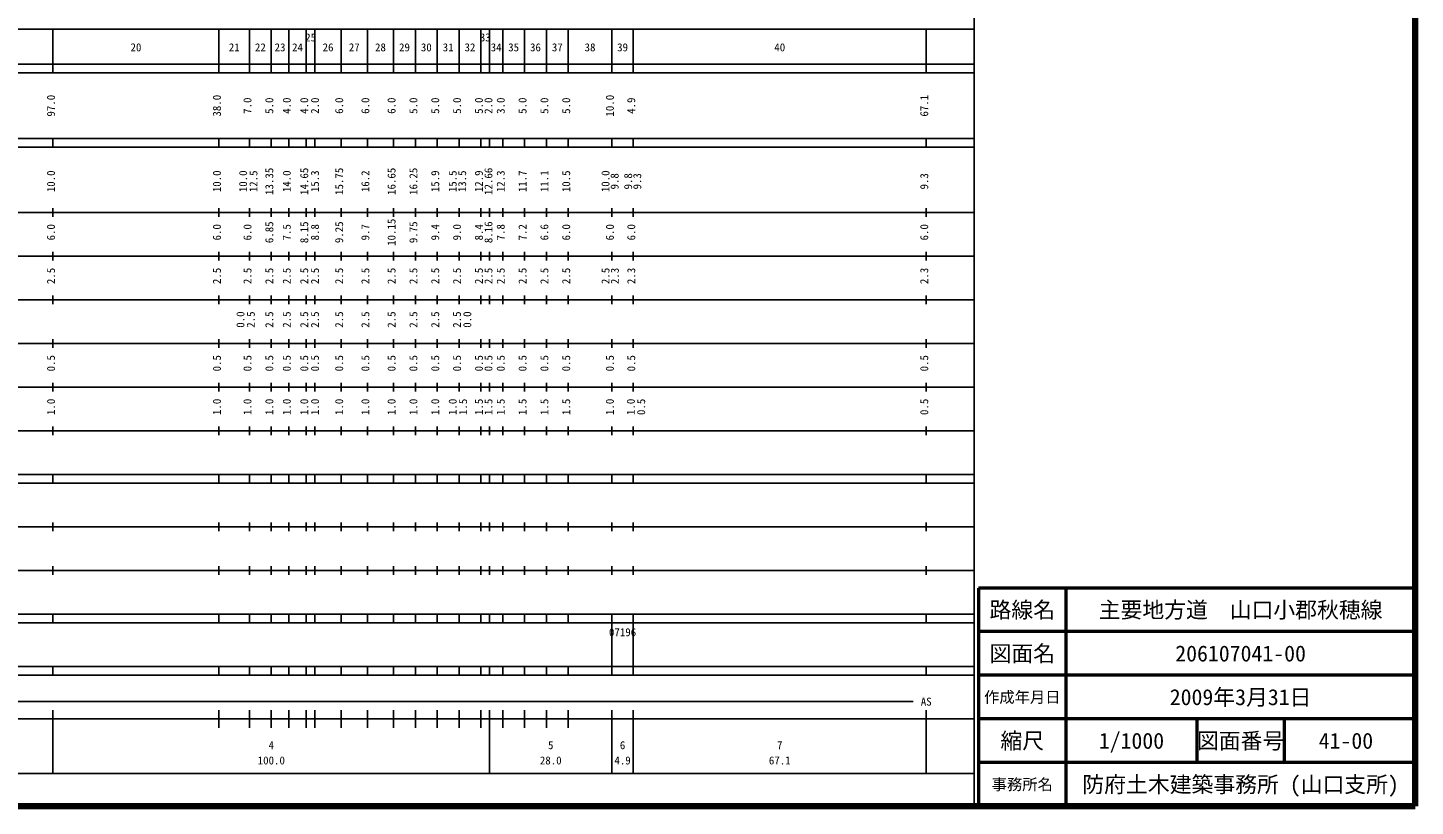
# Model space of a CAD drawing. Units: millimetres on the paper, enlarged 1000 times. Extents: x 40000 to 680000, y 20000 to 380000.
# Drawn here: x 362218 to 680000, y 20000 to 198357 of the extents above; entities that cross this region are included whole.
import ezdxf
from ezdxf.enums import TextEntityAlignment as Align

# ---------------------------------------------------------------- set-up
doc = ezdxf.new("R2010")
doc.units = ezdxf.units.MM
doc.header["$LTSCALE"] = 1000
for name, color, linetype, lineweight in [('M-TTL', 2, 'Continuous', 140), ('M-TTL-BAND', 7, 'Continuous', 25), ('M-TTL-FRAM', 2, 'Continuous', 50), ('M-TTL-LINE', 7, 'Continuous', 50)]:
    doc.layers.add(name, color=color, linetype=linetype, lineweight=lineweight)
doc.layers.add('M-TTL-TXT', color=7, linetype='Continuous')
doc.styles.add('ＭＳ ゴシック', font='')
doc.styles.get('ＭＳ ゴシック').set_extended_font_data('MS Gothic')

msp = doc.modelspace()

# ---------------------------------------------------------------- linework, layer by layer
at = {"layer": 'M-TTL'}
for p, q in [((680000, 20000), (680000, 380000)), ((40000, 20000), (680000, 20000))]:
    msp.add_line(p, q, dxfattribs=at)
at = {"layer": 'M-TTL-BAND'}
for p, q in [((579000, 20000), (579000, 370000)), ((68000, 198000), (579000, 198000)), ((368000, 188000), (368000, 198000)), ((406000, 188000), (406000, 198000)), ((413000, 188000), (413000, 198000)), ((418000, 188000), (418000, 198000)), ((422000, 188000), (422000, 198000)), ((426000, 188000), (426000, 198000)), ((428000, 188000), (428000, 198000)), ((434000, 188000), (434000, 198000)), ((440000, 188000), (440000, 198000)), ((446000, 188000), (446000, 198000)), ((451000, 188000), (451000, 198000)), ((456000, 188000), (456000, 198000)), ((461000, 188000), (461000, 198000)), ((466000, 188000), (466000, 198000)), ((468000, 188000), (468000, 198000)), ((471000, 188000), (471000, 198000)), ((476000, 188000), (476000, 198000)), ((481000, 188000), (481000, 198000)), ((486000, 188000), (486000, 198000)), ((496000, 188000), (496000, 198000)), ((500900, 188000), (500900, 198000)), ((568000, 188000), (568000, 198000)), ((40000, 190000), (579000, 190000)), ((40000, 188000), (579000, 188000)), ((40000, 173000), (579000, 173000)), ((368000, 171000), (368000, 173000)), ((406000, 171000), (406000, 173000)), ((413000, 171000), (413000, 173000)), ((418000, 171000), (418000, 173000)), ((422000, 171000), (422000, 173000)), ((426000, 171000), (426000, 173000)), ((428000, 171000), (428000, 173000)), ((434000, 171000), (434000, 173000)), ((440000, 171000), (440000, 173000)), ((446000, 171000), (446000, 173000)), ((451000, 171000), (451000, 173000)), ((456000, 171000), (456000, 173000)), ((461000, 171000), (461000, 173000)), ((466000, 171000), (466000, 173000)), ((468000, 171000), (468000, 173000)), ((471000, 171000), (471000, 173000)), ((476000, 171000), (476000, 173000)), ((481000, 171000), (481000, 173000)), ((486000, 171000), (486000, 173000)), ((496000, 171000), (496000, 173000)), ((500900, 171000), (500900, 173000)), ((568000, 171000), (568000, 173000)), ((40000, 171000), (579000, 171000)), ((40000, 156000), (579000, 156000)), ((368000, 155000), (368000, 157000)), ((406000, 155000), (406000, 157000)), ((413000, 155000), (413000, 157000)), ((418000, 155000), (418000, 157000)), ((422000, 155000), (422000, 157000)), ((426000, 155000), (426000, 157000)), ((428000, 155000), (428000, 157000)), ((434000, 155000), (434000, 157000)), ((440000, 155000), (440000, 157000)), ((446000, 155000), (446000, 157000)), ((451000, 155000), (451000, 157000)), ((456000, 155000), (456000, 157000)), ((461000, 155000), (461000, 157000)), ((466000, 155000), (466000, 157000)), ((468000, 155000), (468000, 157000)), ((471000, 155000), (471000, 157000)), ((476000, 155000), (476000, 157000)), ((481000, 155000), (481000, 157000)), ((486000, 155000), (486000, 157000)), ((496000, 155000), (496000, 157000)), ((500900, 155000), (500900, 157000)), ((568000, 155000), (568000, 157000)), ((368000, 145000), (368000, 147000)), ((406000, 145000), (406000, 147000)), ((413000, 145000), (413000, 147000)), ((418000, 145000), (418000, 147000)), ((422000, 145000), (422000, 147000)), ((426000, 145000), (426000, 147000)), ((428000, 145000), (428000, 147000)), ((434000, 145000), (434000, 147000)), ((440000, 145000), (440000, 147000)), ((446000, 145000), (446000, 147000)), ((451000, 145000), (451000, 147000)), ((456000, 145000), (456000, 147000)), ((461000, 145000), (461000, 147000)), ((466000, 145000), (466000, 147000)), ((468000, 145000), (468000, 147000)), ((471000, 145000), (471000, 147000)), ((476000, 145000), (476000, 147000)), ((481000, 145000), (481000, 147000)), ((486000, 145000), (486000, 147000)), ((496000, 145000), (496000, 147000)), ((500900, 145000), (500900, 147000)), ((568000, 145000), (568000, 147000)), ((46000, 146000), (579000, 146000)), ((368000, 135000), (368000, 137000)), ((406000, 135000), (406000, 137000)), ((413000, 135000), (413000, 137000)), ((418000, 135000), (418000, 137000)), ((422000, 135000), (422000, 137000)), ((426000, 135000), (426000, 137000)), ((428000, 135000), (428000, 137000)), ((434000, 135000), (434000, 137000)), ((440000, 135000), (440000, 137000)), ((446000, 135000), (446000, 137000)), ((451000, 135000), (451000, 137000)), ((456000, 135000), (456000, 137000)), ((461000, 135000), (461000, 137000)), ((466000, 135000), (466000, 137000)), ((468000, 135000), (468000, 137000)), ((471000, 135000), (471000, 137000)), ((476000, 135000), (476000, 137000)), ((481000, 135000), (481000, 137000)), ((486000, 135000), (486000, 137000)), ((496000, 135000), (496000, 137000)), ((500900, 135000), (500900, 137000)), ((568000, 135000), (568000, 137000)), ((52000, 136000), (579000, 136000)), ((46000, 126000), (579000, 126000)), ((368000, 125000), (368000, 127000)), ((406000, 125000), (406000, 127000)), ((413000, 125000), (413000, 127000)), ((418000, 125000), (418000, 127000)), ((422000, 125000), (422000, 127000)), ((426000, 125000), (426000, 127000)), ((428000, 125000), (428000, 127000)), ((434000, 125000), (434000, 127000)), ((440000, 125000), (440000, 127000)), ((446000, 125000), (446000, 127000)), ((451000, 125000), (451000, 127000)), ((456000, 125000), (456000, 127000)), ((461000, 125000), (461000, 127000)), ((466000, 125000), (466000, 127000)), ((468000, 125000), (468000, 127000)), ((471000, 125000), (471000, 127000)), ((476000, 125000), (476000, 127000)), ((481000, 125000), (481000, 127000)), ((486000, 125000), (486000, 127000)), ((496000, 125000), (496000, 127000)), ((500900, 125000), (500900, 127000)), ((568000, 125000), (568000, 127000)), ((52000, 116000), (579000, 116000)), ((368000, 115000), (368000, 117000)), ((406000, 115000), (406000, 117000)), ((413000, 115000), (413000, 117000)), ((418000, 115000), (418000, 117000)), ((422000, 115000), (422000, 117000)), ((426000, 115000), (426000, 117000)), ((428000, 115000), (428000, 117000)), ((434000, 115000), (434000, 117000)), ((440000, 115000), (440000, 117000)), ((446000, 115000), (446000, 117000)), ((451000, 115000), (451000, 117000)), ((456000, 115000), (456000, 117000)), ((461000, 115000), (461000, 117000)), ((466000, 115000), (466000, 117000)), ((468000, 115000), (468000, 117000)), ((471000, 115000), (471000, 117000)), ((476000, 115000), (476000, 117000)), ((481000, 115000), (481000, 117000)), ((486000, 115000), (486000, 117000)), ((496000, 115000), (496000, 117000)), ((500900, 115000), (500900, 117000)), ((568000, 115000), (568000, 117000)), ((46000, 106000), (579000, 106000)), ((368000, 105000), (368000, 107000)), ((406000, 105000), (406000, 107000)), ((413000, 105000), (413000, 107000)), ((418000, 105000), (418000, 107000)), ((422000, 105000), (422000, 107000)), ((426000, 105000), (426000, 107000)), ((428000, 105000), (428000, 107000)), ((434000, 105000), (434000, 107000)), ((440000, 105000), (440000, 107000)), ((446000, 105000), (446000, 107000)), ((451000, 105000), (451000, 107000)), ((456000, 105000), (456000, 107000)), ((461000, 105000), (461000, 107000)), ((466000, 105000), (466000, 107000)), ((468000, 105000), (468000, 107000)), ((471000, 105000), (471000, 107000)), ((476000, 105000), (476000, 107000)), ((481000, 105000), (481000, 107000)), ((486000, 105000), (486000, 107000)), ((496000, 105000), (496000, 107000)), ((500900, 105000), (500900, 107000)), ((568000, 105000), (568000, 107000)), ((40000, 96000), (579000, 96000)), ((368000, 94000), (368000, 96000)), ((406000, 94000), (406000, 96000)), ((413000, 94000), (413000, 96000)), ((418000, 94000), (418000, 96000)), ((422000, 94000), (422000, 96000)), ((426000, 94000), (426000, 96000)), ((428000, 94000), (428000, 96000)), ((434000, 94000), (434000, 96000)), ((440000, 94000), (440000, 96000)), ((446000, 94000), (446000, 96000)), ((451000, 94000), (451000, 96000)), ((456000, 94000), (456000, 96000)), ((461000, 94000), (461000, 96000)), ((466000, 94000), (466000, 96000)), ((468000, 94000), (468000, 96000)), ((471000, 94000), (471000, 96000)), ((476000, 94000), (476000, 96000)), ((481000, 94000), (481000, 96000)), ((486000, 94000), (486000, 96000)), ((496000, 94000), (496000, 96000)), ((500900, 94000), (500900, 96000)), ((568000, 94000), (568000, 96000)), ((40000, 94000), (579000, 94000)), ((49000, 84000), (579000, 84000)), ((368000, 83000), (368000, 85000)), ((406000, 83000), (406000, 85000)), ((413000, 83000), (413000, 85000)), ((418000, 83000), (418000, 85000)), ((422000, 83000), (422000, 85000)), ((426000, 83000), (426000, 85000)), ((428000, 83000), (428000, 85000)), ((434000, 83000), (434000, 85000)), ((440000, 83000), (440000, 85000)), ((446000, 83000), (446000, 85000)), ((451000, 83000), (451000, 85000)), ((456000, 83000), (456000, 85000)), ((461000, 83000), (461000, 85000)), ((466000, 83000), (466000, 85000)), ((468000, 83000), (468000, 85000)), ((471000, 83000), (471000, 85000)), ((476000, 83000), (476000, 85000)), ((481000, 83000), (481000, 85000)), ((486000, 83000), (486000, 85000)), ((496000, 83000), (496000, 85000)), ((500900, 83000), (500900, 85000)), ((568000, 83000), (568000, 85000)), ((40000, 74000), (579000, 74000)), ((368000, 73000), (368000, 75000)), ((406000, 73000), (406000, 75000)), ((413000, 73000), (413000, 75000)), ((418000, 73000), (418000, 75000)), ((422000, 73000), (422000, 75000)), ((426000, 73000), (426000, 75000)), ((428000, 73000), (428000, 75000)), ((434000, 73000), (434000, 75000)), ((440000, 73000), (440000, 75000)), ((446000, 73000), (446000, 75000)), ((451000, 73000), (451000, 75000)), ((456000, 73000), (456000, 75000)), ((461000, 73000), (461000, 75000)), ((466000, 73000), (466000, 75000)), ((468000, 73000), (468000, 75000)), ((471000, 73000), (471000, 75000)), ((476000, 73000), (476000, 75000)), ((481000, 73000), (481000, 75000)), ((486000, 73000), (486000, 75000)), ((496000, 73000), (496000, 75000)), ((500900, 73000), (500900, 75000)), ((568000, 73000), (568000, 75000)), ((40000, 64000), (579000, 64000)), ((368000, 62000), (368000, 64000)), ((406000, 62000), (406000, 64000)), ((413000, 62000), (413000, 64000)), ((418000, 62000), (418000, 64000)), ((422000, 62000), (422000, 64000)), ((426000, 62000), (426000, 64000)), ((428000, 62000), (428000, 64000)), ((434000, 62000), (434000, 64000)), ((440000, 62000), (440000, 64000)), ((446000, 62000), (446000, 64000)), ((451000, 62000), (451000, 64000)), ((456000, 62000), (456000, 64000)), ((461000, 62000), (461000, 64000)), ((466000, 62000), (466000, 64000)), ((468000, 62000), (468000, 64000)), ((471000, 62000), (471000, 64000)), ((476000, 62000), (476000, 64000)), ((481000, 62000), (481000, 64000)), ((486000, 62000), (486000, 64000)), ((496000, 62000), (496000, 64000)), ((500900, 62000), (500900, 64000)), ((568000, 62000), (568000, 64000)), ((40000, 62000), (579000, 62000)), ((496000, 52000), (496000, 62000)), ((500900, 52000), (500900, 62000)), ((40000, 52000), (579000, 52000)), ((368000, 50000), (368000, 52000)), ((406000, 50000), (406000, 52000)), ((413000, 50000), (413000, 52000)), ((418000, 50000), (418000, 52000)), ((422000, 50000), (422000, 52000)), ((426000, 50000), (426000, 52000)), ((428000, 50000), (428000, 52000)), ((434000, 50000), (434000, 52000)), ((440000, 50000), (440000, 52000)), ((446000, 50000), (446000, 52000)), ((451000, 50000), (451000, 52000)), ((456000, 50000), (456000, 52000)), ((461000, 50000), (461000, 52000)), ((466000, 50000), (466000, 52000)), ((468000, 50000), (468000, 52000)), ((471000, 50000), (471000, 52000)), ((476000, 50000), (476000, 52000)), ((481000, 50000), (481000, 52000)), ((486000, 50000), (486000, 52000)), ((496000, 50000), (496000, 52000)), ((500900, 50000), (500900, 52000)), ((568000, 50000), (568000, 52000)), ((40000, 50000), (579000, 50000)), ((71000, 44000), (565000, 44000)), ((368000, 27500), (368000, 42000)), ((406000, 38000), (406000, 42000)), ((413000, 38000), (413000, 42000)), ((418000, 38000), (418000, 42000)), ((422000, 38000), (422000, 42000)), ((426000, 38000), (426000, 42000)), ((428000, 38000), (428000, 42000)), ((434000, 38000), (434000, 42000)), ((440000, 38000), (440000, 42000)), ((446000, 38000), (446000, 42000)), ((451000, 38000), (451000, 42000)), ((456000, 38000), (456000, 42000)), ((461000, 38000), (461000, 42000)), ((466000, 38000), (466000, 42000)), ((468000, 27500), (468000, 42000)), ((471000, 38000), (471000, 42000)), ((476000, 38000), (476000, 42000)), ((481000, 38000), (481000, 42000)), ((486000, 38000), (486000, 42000)), ((496000, 27500), (496000, 42000)), ((500900, 27500), (500900, 42000)), ((568000, 27500), (568000, 42000)), ((40000, 40000), (579000, 40000)), ((68000, 27500), (579000, 27500))]:
    msp.add_line(p, q, dxfattribs=at)
at = {"layer": 'M-TTL-FRAM'}
for p, q in [((680000, 70000), (580000, 70000)), ((580000, 70000), (580000, 20000))]:
    msp.add_line(p, q, dxfattribs=at)
at = {"layer": 'M-TTL-LINE'}
for p, q in [((600000, 70000), (600000, 20000)), ((680000, 60000), (580000, 60000)), ((680000, 50000), (580000, 50000)), ((680000, 40000), (580000, 40000)), ((630000, 40000), (630000, 30000)), ((650000, 40000), (650000, 30000)), ((680000, 30000), (580000, 30000))]:
    msp.add_line(p, q, dxfattribs=at)

# ---------------------------------------------------------------- texts
at = {"layer": 'M-TTL-BAND', "style": 'ＭＳ ゴシック'}
for s, p in [('25', (427000, 194673)), ('33', (467000, 194679)), ('20', (387000, 192405)), ('21', (409500, 192405)), ('22', (415500, 192405)), ('23', (420000, 192405)), ('24', (424000, 192405)), ('26', (431000, 192405)), ('27', (437000, 192405)), ('28', (443000, 192405)), ('29', (448500, 192405)), ('30', (453500, 192405)), ('31', (458500, 192405)), ('32', (463500, 192405)), ('34', (469500, 192405)), ('35', (473500, 192405)), ('36', (478500, 192405)), ('37', (483500, 192405)), ('38', (491000, 192405)), ('39', (498450, 192405)), ('40', (534450, 192405)), ('07196', (498450, 58405)), ('AS', (568000, 42500)), ('4', (418000, 32523)), ('5', (482000, 32523)), ('6', (498450, 32523)), ('7', (534450, 32523)), ('100.0', (418000, 29033)), ('28.0', (482000, 29033)), ('4.9', (498450, 29033)), ('67.1', (534450, 29033))]:
    msp.add_text(s, height=1833, dxfattribs=at).set_placement(p, align=Align.BOTTOM_CENTER)
for s, p in [('97.0', (369000, 180500)), ('38.0', (407000, 180500)), ('7.0', (414000, 180500)), ('5.0', (419000, 180500)), ('4.0', (423000, 180500)), ('4.0', (427000, 180500)), ('2.0', (429465, 180500)), ('6.0', (435000, 180500)), ('6.0', (441000, 180500)), ('6.0', (447000, 180500)), ('5.0', (452000, 180500)), ('5.0', (457000, 180500)), ('5.0', (462000, 180500)), ('5.0', (467000, 180500)), ('2.0', (469191, 180500)), ('3.0', (472000, 180500)), ('5.0', (477000, 180500)), ('5.0', (482000, 180500)), ('5.0', (487000, 180500)), ('10.0', (497000, 180500)), ('4.9', (501900, 180500)), ('67.1', (569000, 180500)), ('10.0', (369000, 163174)), ('10.0', (407000, 163174)), ('10.0', (413000, 163174)), ('12.5', (415370, 163174)), ('13.35', (419000, 163174)), ('14.0', (423000, 163174)), ('14.65', (427000, 163174)), ('15.3', (429465, 163174)), ('15.75', (435000, 163174)), ('16.2', (441000, 163174)), ('16.65', (447000, 163174)), ('16.25', (452000, 163174)), ('15.9', (457000, 163174)), ('15.5', (461000, 163174)), ('13.5', (463174, 163174)), ('12.9', (467000, 163174)), ('12.66', (469191, 163174)), ('12.3', (472000, 163174)), ('11.7', (477000, 163174)), ('11.1', (482000, 163174)), ('10.5', (487000, 163174)), ('10.0', (496000, 163174)), ('9.8', (498086, 163174)), ('9.8', (501186, 163174)), ('9.3', (503270, 163174)), ('9.3', (569000, 163174)), ('6.0', (369000, 151500)), ('6.0', (407000, 151500)), ('6.0', (414000, 151500)), ('6.85', (419000, 151500)), ('7.5', (423000, 151500)), ('8.15', (427000, 151500)), ('8.8', (429465, 151500)), ('9.25', (435000, 151500)), ('9.7', (441000, 151500)), ('10.15', (447000, 151500)), ('9.75', (452000, 151500)), ('9.4', (457000, 151500)), ('9.0', (462000, 151500)), ('8.4', (467000, 151500)), ('8.16', (469191, 151500)), ('7.8', (472000, 151500)), ('7.2', (477000, 151500)), ('6.6', (482000, 151500)), ('6.0', (487000, 151500)), ('6.0', (497000, 151500)), ('6.0', (501900, 151500)), ('6.0', (569000, 151500)), ('2.5', (369000, 141500)), ('2.5', (407000, 141500)), ('2.5', (414000, 141500)), ('2.5', (419000, 141500)), ('2.5', (423000, 141500)), ('2.5', (427000, 141500)), ('2.5', (429465, 141500)), ('2.5', (435000, 141500)), ('2.5', (441000, 141500)), ('2.5', (447000, 141500)), ('2.5', (452000, 141500)), ('2.5', (457000, 141500)), ('2.5', (462000, 141500)), ('2.5', (467000, 141500)), ('2.5', (469191, 141500)), ('2.5', (472000, 141500)), ('2.5', (477000, 141500)), ('2.5', (482000, 141500)), ('2.5', (487000, 141500)), ('2.5', (496000, 141500)), ('2.3', (498138, 141500)), ('2.3', (501900, 141500)), ('2.3', (569000, 141500)), ('0.0', (412389, 131500)), ('2.5', (414759, 131500)), ('2.5', (419000, 131500)), ('2.5', (423000, 131500)), ('2.5', (427000, 131500)), ('2.5', (429465, 131500)), ('2.5', (435000, 131500)), ('2.5', (441000, 131500)), ('2.5', (447000, 131500)), ('2.5', (452000, 131500)), ('2.5', (457000, 131500)), ('2.5', (461976, 131500)), ('0.0', (464346, 131500)), ('0.5', (369000, 121500)), ('0.5', (407000, 121500)), ('0.5', (414000, 121500)), ('0.5', (419000, 121500)), ('0.5', (423000, 121500)), ('0.5', (427000, 121500)), ('0.5', (429465, 121500)), ('0.5', (435000, 121500)), ('0.5', (441000, 121500)), ('0.5', (447000, 121500)), ('0.5', (452000, 121500)), ('0.5', (457000, 121500)), ('0.5', (462000, 121500)), ('0.5', (467000, 121500)), ('0.5', (469191, 121500)), ('0.5', (472000, 121500)), ('0.5', (477000, 121500)), ('0.5', (482000, 121500)), ('0.5', (487000, 121500)), ('0.5', (497000, 121500)), ('0.5', (501900, 121500)), ('0.5', (569000, 121500)), ('1.0', (369000, 111500)), ('1.0', (407000, 111500)), ('1.0', (414000, 111500)), ('1.0', (419000, 111500)), ('1.0', (423000, 111500)), ('1.0', (427000, 111500)), ('1.0', (429465, 111500)), ('1.0', (435000, 111500)), ('1.0', (441000, 111500)), ('1.0', (447000, 111500)), ('1.0', (452000, 111500)), ('1.0', (457000, 111500)), ('1.0', (461000, 111500)), ('1.5', (463370, 111500)), ('1.5', (467000, 111500)), ('1.5', (469191, 111500)), ('1.5', (472000, 111500)), ('1.5', (477000, 111500)), ('1.5', (482000, 111500)), ('1.5', (487000, 111500)), ('1.0', (497000, 111500)), ('1.0', (501800, 111500)), ('0.5', (504170, 111500)), ('0.5', (569000, 111500))]:
    msp.add_text(s, height=1833, rotation=90, dxfattribs=at).set_placement(p, align=Align.BOTTOM_CENTER)
at = {"layer": 'M-TTL-TXT', "style": 'ＭＳ ゴシック'}
for s, height, p in [('路線名', 3666, (590000, 65000)), ('路線名', 3666, (590000, 65000)), ('主要地方道\u3000山口小郡秋穂線', 3666, (640000, 65000)), ('図面名', 3666, (590000, 55000)), ('図面名', 3666, (590000, 55000)), ('206107041-00', 3666, (640000, 55000)), ('作成年月日', 2566, (590000, 45000)), ('作成年月日', 2566, (590000, 45000)), ('2009年3月31日', 3666, (640000, 45000)), ('縮尺', 3666, (590000, 35000)), ('縮尺', 3666, (590000, 35000)), ('1/1000', 3666, (615000, 35000)), ('図面番号', 3666, (640000, 35000)), ('図面番号', 3666, (640000, 35000)), ('41-00', 3666, (664125, 35000)), ('事務所名', 2566, (590000, 25000)), ('事務所名', 2566, (590000, 25000)), ('防府土木建築事務所 (山口支所)', 3666, (640000, 25000))]:
    msp.add_text(s, height=height, dxfattribs=at).set_placement(p, align=Align.MIDDLE_CENTER)

doc.saveas('drawing.dxf')
